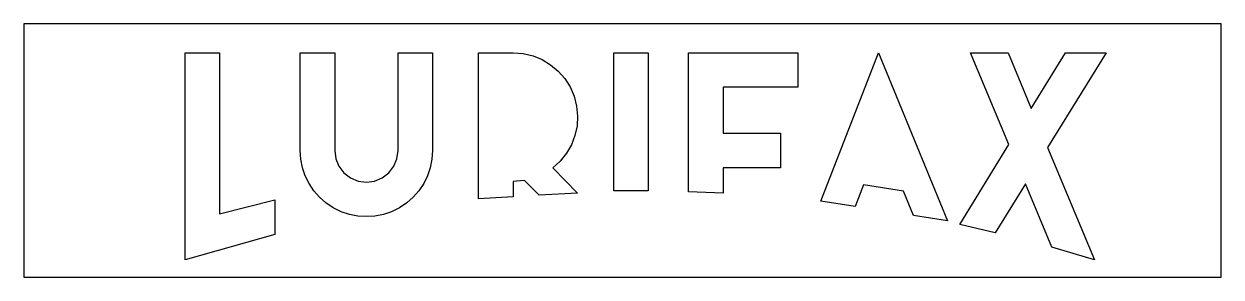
# Model space of a CAD drawing. Extents: x -1 to 236, y 62 to 302.
# Drawn here: x 63 to 236.3, y 62.1 to 98.8 of the extents above.
import ezdxf

# ---------------------------------------------------------------- set-up
doc = ezdxf.new("R2010")
doc.units = 0

msp = doc.modelspace()

# ---------------------------------------------------------------- linework, layer by layer
at = {"layer": 'Bakgrunn'}
for p, q in [((62.9984, 98.7526), (62.9984, 62.0859)), ((236.332, 98.7526), (62.9984, 98.7526)), ((236.332, 62.0859), (236.332, 98.7526)), ((62.9984, 62.0859), (236.332, 62.0859))]:
    msp.add_line(p, q, dxfattribs=at)
at = {"layer": 'Bokstaver'}
for p, q in [((86.3318, 94.5858), (91.3318, 94.5858)), ((86.3318, 64.58573), (86.3318, 94.5858)), ((91.3318, 94.5858), (91.3318, 71.2524)), ((102.998, 94.5858), (107.998, 94.5858)), ((102.9983, 80.4191), (102.998, 94.5858)), ((107.998, 94.5858), (107.998, 80.4191)), ((117.16468, 80.4191), (117.165, 94.5858)), ((117.165, 94.5858), (122.165, 94.5858)), ((122.165, 94.5858), (122.165, 80.4191)), ((128.83199, 73.419102), (128.832, 94.5858)), ((128.832, 94.5858), (133.832, 94.5858)), ((133.832, 94.5858), (135.30289, 94.469617)), ((135.30289, 94.469617), (136.711276, 94.131184)), ((136.711276, 94.131184), (138.035921, 93.585666)), ((148.402, 94.5858), (153.402, 94.5858)), ((148.402, 74.5858), (148.402, 94.5858)), ((153.402, 94.5858), (153.402, 74.5858)), ((159.23477, 74.419067), (159.235, 94.5858)), ((159.235, 94.5858), (175.068, 94.5858)), ((175.068, 94.5858), (175.068, 89.5858)), ((178.399, 73.0858), (186.73513, 94.5858)), ((186.73513, 94.5858), (196.73237, 70.2524)), ((205.62216, 81.2712), (200.06874, 94.5858)), ((200.06874, 94.5858), (205.486, 94.5858)), ((205.486, 94.5858), (208.85151, 86.5168)), ((208.85151, 86.5168), (213.81934, 94.5858)), ((219.691, 94.5858), (211.22284, 80.8314)), ((213.81934, 94.5858), (219.691, 94.5858)), ((138.035921, 93.585666), (139.255589, 92.848225)), ((139.255589, 92.848225), (140.349046, 91.934023)), ((140.349046, 91.934023), (141.295054, 90.858225)), ((141.295054, 90.858225), (142.072379, 89.635992)), ((142.072379, 89.635992), (142.659785, 88.282489)), ((175.068, 89.5858), (164.235, 89.5858)), ((164.235, 89.5858), (164.235, 82.9191)), ((142.659785, 88.282489), (143.027418, 86.853551)), ((143.027418, 86.853551), (143.164548, 85.41158)), ((143.164548, 85.41158), (143.078623, 83.981583)), ((143.078623, 83.981583), (142.777091, 82.588568)), ((142.777091, 82.588568), (142.267397, 81.257545)), ((164.235, 82.9191), (172.566, 82.9191)), ((172.566, 82.9191), (172.566, 77.9191)), ((103.082577, 79.149693), (102.9983, 80.4191)), ((107.998, 80.4191), (108.156654, 79.223226)), ((117.006026, 79.223226), (117.16468, 80.4191)), ((122.165, 80.4191), (122.080723, 79.149693)), ((141.556991, 80.01352), (140.653319, 78.881502)), ((142.267397, 81.257545), (141.556991, 80.01352)), ((198.50932, 69.7182), (205.62216, 81.2712)), ((211.22284, 80.8314), (217.999, 64.5858)), ((103.330032, 77.918635), (103.082577, 79.149693)), ((108.156654, 79.223226), (108.612051, 78.12743)), ((108.612051, 78.12743), (109.33334, 77.185147)), ((115.82934, 77.185147), (116.550629, 78.12743)), ((116.550629, 78.12743), (117.006026, 79.223226)), ((122.080723, 79.149693), (121.833268, 77.918635)), ((140.653319, 78.881502), (139.56383, 77.8865)), ((103.732603, 76.73989), (103.330032, 77.918635)), ((104.282225, 75.627425), (103.732603, 76.73989)), ((109.33334, 77.185147), (110.28967, 76.449811)), ((110.28967, 76.449811), (111.404655, 75.989273)), ((113.758025, 75.989273), (114.87301, 76.449811)), ((114.87301, 76.449811), (115.82934, 77.185147)), ((121.430697, 76.73989), (120.881075, 75.627425)), ((121.833268, 77.918635), (121.430697, 76.73989)), ((139.56383, 77.8865), (143.165, 74.2524)), ((172.566, 77.9191), (164.232, 77.9191)), ((164.232, 77.9191), (164.232, 74.2524)), ((104.970837, 74.595205), (104.282225, 75.627425)), ((105.790375, 73.657197), (104.970837, 74.595205)), ((111.404655, 75.989273), (112.58134, 75.83576)), ((112.58134, 75.83576), (113.758025, 75.989273)), ((120.192463, 74.595205), (119.372925, 73.657197)), ((120.881075, 75.627425), (120.192463, 74.595205)), ((135.49832, 76.06909), (133.83165, 75.919075)), ((133.83165, 75.919075), (133.832, 73.7098)), ((137.61834, 73.92992), (135.49832, 76.06909)), ((153.402, 74.5858), (148.402, 74.5858)), ((184.54536, 75.429986), (183.34034, 72.322076)), ((190.34588, 74.533542), (184.54536, 75.429986)), ((191.79102, 71.016062), (190.34588, 74.533542)), ((207.99349, 75.58582), (203.61973, 68.48174)), ((211.81684, 66.41914), (207.99349, 75.58582)), ((91.3318, 71.2524), (99.33182, 73.2524)), ((99.33182, 73.2524), (99.3318, 68.2524)), ((106.732775, 72.827365), (105.790375, 73.657197)), ((107.789975, 72.119675), (106.732775, 72.827365)), ((118.430525, 72.827365), (117.373325, 72.119675)), ((119.372925, 73.657197), (118.430525, 72.827365)), ((133.832, 73.7098), (128.83199, 73.419102)), ((143.165, 74.2524), (137.61834, 73.92992)), ((164.232, 74.2524), (159.23477, 74.419067)), ((183.34034, 72.322076), (178.399, 73.0858)), ((108.931452, 71.557958), (107.789975, 72.119675)), ((110.121307, 71.156731), (108.931452, 71.557958)), ((111.343416, 70.915995), (110.121307, 71.156731)), ((115.041993, 71.156731), (113.819884, 70.915995)), ((116.231848, 71.557958), (115.041993, 71.156731)), ((117.373325, 72.119675), (116.231848, 71.557958)), ((112.58165, 70.83575), (111.343416, 70.915995)), ((113.819884, 70.915995), (112.58165, 70.83575)), ((196.73237, 70.2524), (191.79102, 71.016062)), ((203.61973, 68.48174), (198.50932, 69.7182)), ((99.3318, 68.2524), (86.3318, 64.58573)), ((217.999, 64.5858), (211.81684, 66.41914))]:
    msp.add_line(p, q, dxfattribs=at)

doc.saveas('drawing.dxf')
